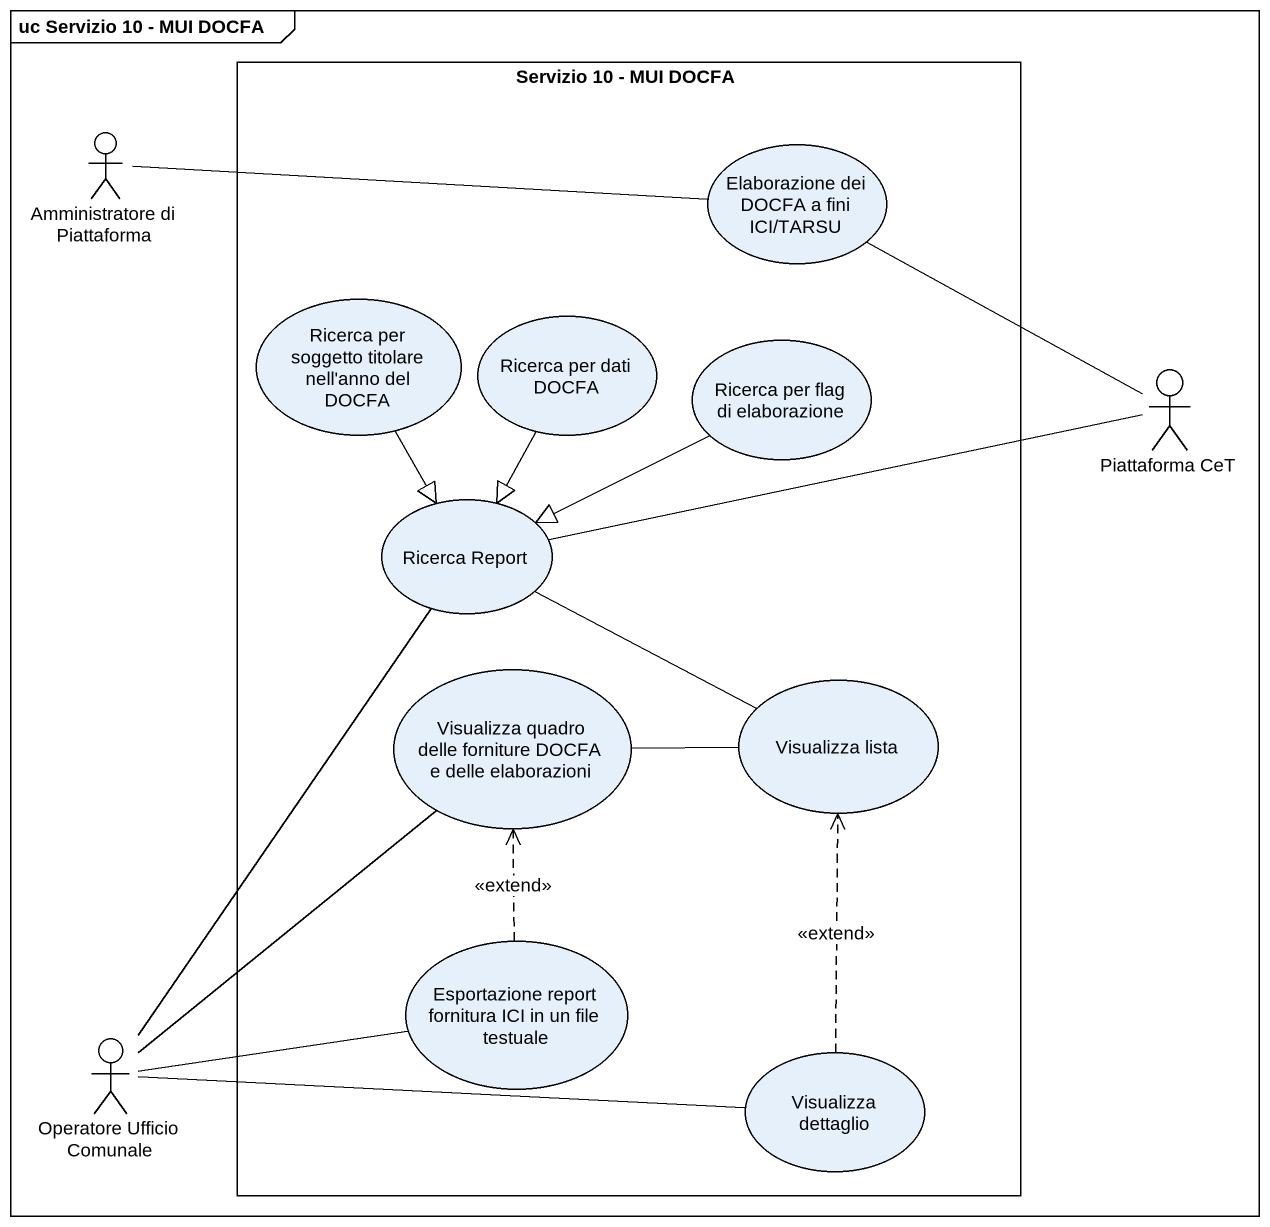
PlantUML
@startuml
mainframe uc Servizio 10 - MUI DOCFA
rectangle "Servizio 10 - MUI DOCFA" as Servizio_10_MUI_DOCFA {
  usecase "Elaborazione dei DOCFA a fini ICI/TARSU" as Elaborazione_dei_DOCFA_a
  usecase "Ricerca per soggetto titolare nell'anno del DOCFA" as Ricerca_per_soggetto
  usecase "Ricerca per dati DOCFA" as Ricerca_per_dati_DOCFA
  usecase "Ricerca per flag di elaborazione" as Ricerca_per_flag_di
  usecase "Ricerca Report" as Ricerca_Report
  usecase "Visualizza quadro delle forniture DOCFA e delle elaborazioni" as Visualizza_quadro_delle
  usecase "Visualizza lista" as Visualizza_lista
  usecase "Esportazione report fornitura ICI in un file testuale" as Esportazione_report
  usecase "Visualizza dettaglio" as Visualizza_dettaglio
}
actor "Amministratore di Piattaforma" as Amministratore_di
actor "Piattaforma CeT" as Piattaforma_CeT
actor "Operatore Ufficio Comunale" as Operatore_Ufficio_Comunale
Amministratore_di -right- Elaborazione_dei_DOCFA_a
Ricerca_per_soggetto --|> Ricerca_Report
Ricerca_per_dati_DOCFA --|> Ricerca_Report
Ricerca_per_flag_di -left-|> Ricerca_Report
Piattaforma_CeT -left- Elaborazione_dei_DOCFA_a
Piattaforma_CeT -left- Ricerca_Report
Ricerca_Report -right- Visualizza_lista
Visualizza_quadro_delle -right- Visualizza_lista
Esportazione_report .up.> Visualizza_quadro_delle : <<extend>>
Operatore_Ufficio_Comunale -up- Ricerca_Report
Operatore_Ufficio_Comunale -up- Visualizza_quadro_delle
Operatore_Ufficio_Comunale -right- Esportazione_report
Operatore_Ufficio_Comunale -right- Visualizza_dettaglio
Visualizza_dettaglio .up.> Visualizza_lista : <<extend>>
@enduml
